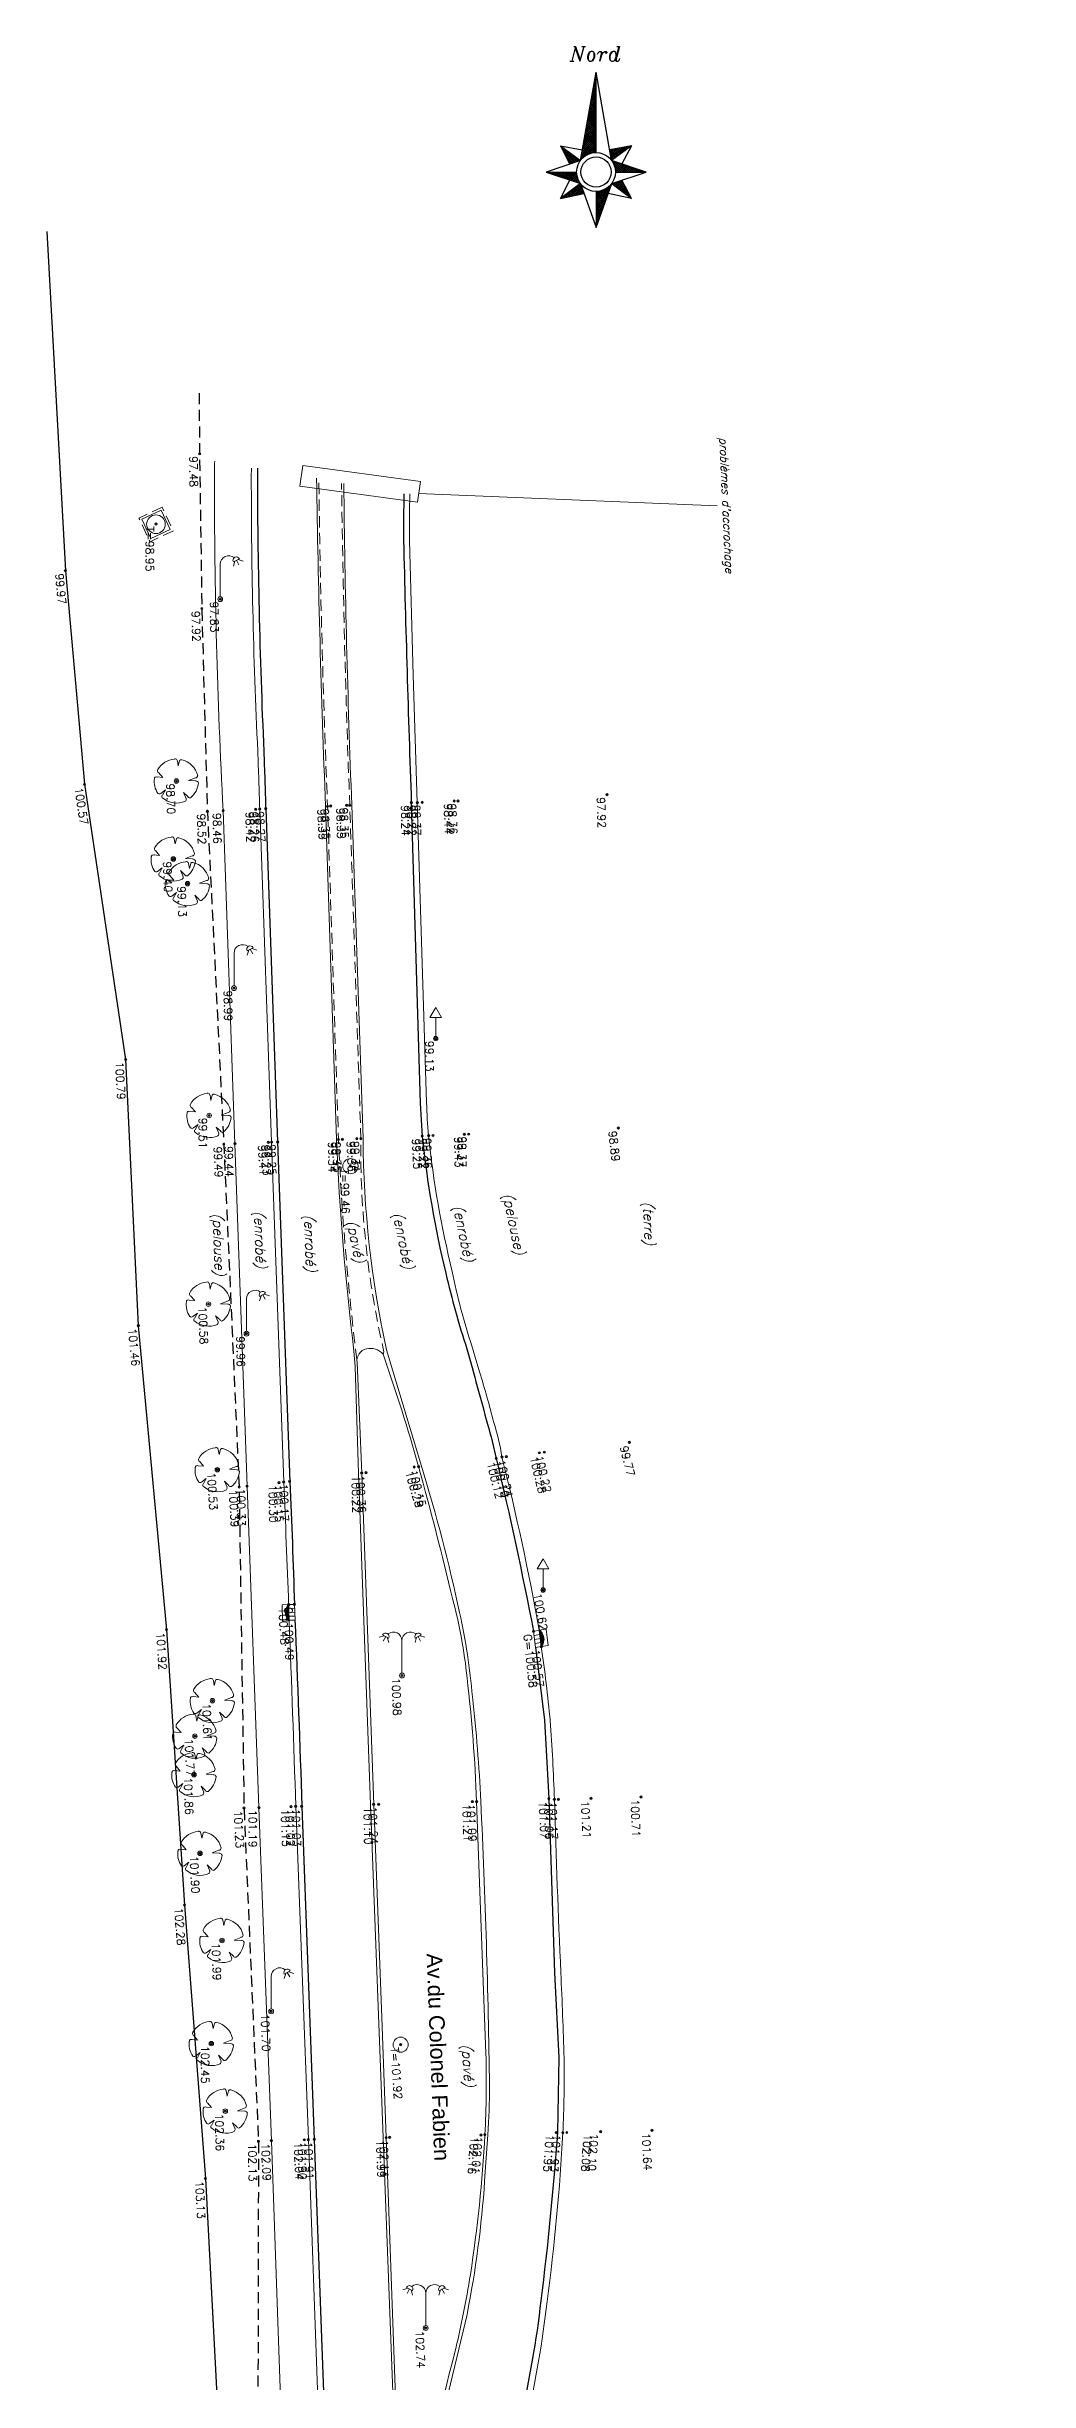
# Model space of a CAD drawing. Header units: metres. Extents: x 1657984 to 1658349, y 8187524 to 8187781.
# Drawn here: x 1657984.4 to 1658028.6, y 8187676.2 to 8187781.3 of the extents above; entities that cross this region are included whole.
import ezdxf
from ezdxf.enums import TextEntityAlignment as Align

# ---------------------------------------------------------------- set-up
doc = ezdxf.new("R2010")
doc.units = ezdxf.units.M
doc.header["$LTSCALE"] = 2
doc.header["$PDMODE"] = 32
doc.header["$PDSIZE"] = 0.1
doc.linetypes.add('CACHE', pattern=[0.375, 0.25, -0.125])
for name, color, linetype, lineweight in [('_ALTITUDE', 172, 'Continuous', 18), ('_CODE', 7, 'Continuous', 18), ('_MATRICULE', 2, 'Continuous', 18), ('_POINTS_ALTI', 172, 'Continuous', 18), ('ARBRES', 84, 'Continuous', 18), ('BATI_TXT', 7, 'Continuous', 18), ('Observations', 4, 'Continuous', 20), ('RES_ASSDIV_SYM', 7, 'Continuous', 20), ('RES_ASSEP_SYM', 7, 'Continuous', 20), ('RES_ECL_SYM', 7, 'Continuous', 20), ('SOL_NATURE', 7, 'CACHE', 18), ('SOL_NATURE_TXT', 7, 'Continuous', 18), ('VOIRIE', 7, 'Continuous', 18), ('VOIRIE_BORDURETTE', 7, 'Continuous', 18), ('VOIRIE_SIGHOR', 253, 'Continuous', 18), ('VOIRIE_SIGVER', 7, 'Continuous', 18)]:
    doc.layers.add(name, color=color, linetype=linetype, lineweight=lineweight)
for name, color, linetype in [('HABILLAGE', 7, 'Continuous'), ('TALUS_BAS', 36, 'CACHE'), ('TALUS_HAUT', 36, 'Continuous'), ('VOIRIE_CANIVEAU', 5, 'Continuous')]:
    doc.layers.add(name, color=color, linetype=linetype)
doc.styles.add('ARIAL', font='arial.ttf', dxfattribs={"height": 0.7})
doc.styles.add('ITALIC', font='ITALIC.SHX')
doc.styles.add('NatureSol', font='simplex.shx', dxfattribs={"oblique": 15.3})
doc.styles.add('ROMANS', font='romans.shx', dxfattribs={"oblique": 18})

# ---------------------------------------------------------------- blocks, each defined once
blk = doc.blocks.new('RA_TCir_v7')
at = {"color": 0, "linetype": 'ByBlock', "lineweight": -2}
blk.add_circle((0, 0), 0.5, dxfattribs=at)
blk = doc.blocks.new('RA_Tamp_v7')
at = {"color": 0, "linetype": 'ByBlock', "lineweight": -2}
blk.add_lwpolyline([(0, 0), (1, 0), (1, 1), (0, 1)], close=True, dxfattribs=at)
blk.add_circle((0.5, 0.5), 0.438, dxfattribs=at)
blk = doc.blocks.new('RA_Aval_v7')
at = {"linetype": 'ByBlock', "lineweight": -2}
blk.add_hatch(color=0, dxfattribs=at).paths.add_polyline_path([(0.62, 0.5), (0.6, 0.52), (0.53, 0.53), (0.5, 0.53), (0.47, 0.53), (0.4, 0.52), (0.37, 0.5, 0.190988), (0, 0), (1, 0, 0.190988)])
at = {"color": 0, "linetype": 'ByBlock', "lineweight": -2}
blk.add_lwpolyline([(0, 0), (0, 1), (1, 1), (1, 0), (0, 0, -0.190988), (0.37, 0.5), (0.4, 0.52), (0.47, 0.53), (0.5, 0.53), (0.53, 0.53), (0.6, 0.52), (0.62, 0.5, -0.190988), (1, 0)], format="xyb", dxfattribs=at)
blk = doc.blocks.new('RA_GCar_v7')
at = {"color": 0}
for points in [[(0, 1), (1, 1), (1, 0), (0, 0), (0, 1)], [(0.25, 1), (0.25, 0)], [(0.5, 0), (0.5, 1)], [(0.75, 1), (0.75, 0)]]:
    blk.add_lwpolyline(points, dxfattribs=at)
blk = doc.blocks.new('RC_ecl1_v7')
at = {"color": 0, "linetype": 'ByBlock', "lineweight": -2}
for points in [[(0, 0.11), (0, 1.57, -0.632858), (0.63, 1.87)], [(0.86, 1.82, 1), (0.59, 1.68), (0.86, 1.82)]]:
    blk.add_lwpolyline(points, format="xyb", dxfattribs=at)
for points in [[(0.66, 1.71), (0.59, 1.48)], [(0.73, 1.75), (0.84, 1.55)], [(0.8, 1.78), (1.03, 1.71)]]:
    blk.add_lwpolyline(points, dxfattribs=at)
blk.add_circle((0, 0), 0.109, dxfattribs=at)
blk = doc.blocks.new('PA_Feuil_v7')
at = {"color": 0, "linetype": 'ByBlock', "lineweight": -2}
for p, q in [((-0.87, 0.18), (-0.62, 0.16)), ((-0.62, 0.16), (-0.81, 0.38)), ((0.04, 0.91), (0.08, 0.68)), ((0.08, 0.68), (0.14, 0.91)), ((0.85, 0.14), (0.54, 0.02)), ((0.54, 0.02), (0.87, 0)), ((-0.71, -0.56), (-0.5, -0.4)), ((-0.5, -0.4), (-0.63, -0.64)), ((0.44, -0.79), (0.32, -0.52)), ((0.32, -0.52), (0.52, -0.71))]:
    blk.add_line(p, q, dxfattribs=at)
blk.add_circle((0, 0), 0.1, dxfattribs=at)
for centre, radius, start, end in [((-0.01, -0.01), 0.993, 172.8359, 213.7229), ((-0.91, 0.11), 0.0794, 59.3879, 188.0709), ((-0.71, 0.46), 0.139, 157.8319, 218.5059), ((0, 0.02), 0.973, 95.0169, 149.6129), ((-0.06, 0.9), 0.0993, 10.2029, 102.4949), ((0.22, 0.86), 0.0993, 79.2579, 144.4229), ((0.01, 0.01), 0.973, 13.7399, 76.3379), ((0.85, 0.24), 0.0993, 270.0389, 0.0389), ((0.88, -0.12), 0.119, 19.4119, 93.2849), ((-0.77, -0.48), 0.0993, 233.1689, 306.9089), ((-0.56, -0.7), 0.0993, 143.1689, 216.9089), ((0.01, -0.02), 0.973, 228.8229, 293.7629), ((0.34, -0.83), 0.0993, 302.3719, 20.8349), ((0.6, -0.66), 0.0993, 212.3719, 290.8349), ((0.02, 0), 0.973, 309.0279, 355.2559)]:
    blk.add_arc(centre, radius, start, end, dxfattribs=at)
blk = doc.blocks.new('PR_RouT_v7')
at = {"color": 0, "linetype": 'ByBlock', "lineweight": -2}
blk.add_lwpolyline([(-0.26, 0.95), (0, 1.4), (0.26, 0.95)], close=True, dxfattribs=at)
blk.add_lwpolyline([(0, 0.1), (0, 0.95)], dxfattribs=at)
blk.add_circle((0, 0), 0.1, dxfattribs=at)
blk = doc.blocks.new('RC_ecl2_v7')
at = {"color": 0, "linetype": 'ByBlock', "lineweight": -2}
for points in [[(-0.8, 1.79), (-1.03, 1.72)], [(-0.73, 1.76), (-0.84, 1.55)], [(-0.66, 1.72), (-0.59, 1.48)], [(0, 0.11), (0, 1.57)], [(0.66, 1.72), (0.59, 1.48)], [(0.73, 1.76), (0.84, 1.55)], [(0.8, 1.79), (1.03, 1.72)]]:
    blk.add_lwpolyline(points, dxfattribs=at)
for points in [[(-0.87, 1.83), (-0.6, 1.68, 1), (-0.87, 1.83, 1)], [(0.63, 1.87, 0.632858), (0, 1.57, 0.632858), (-0.63, 1.87, 0.632858)], [(0.87, 1.83, 1), (0.6, 1.68), (0.87, 1.83)]]:
    blk.add_lwpolyline(points, format="xyb", dxfattribs=at)
blk.add_circle((0, 0), 0.11, dxfattribs=at)
blk = doc.blocks.new('ALTMAT-Z')
at = {"color": 0}
blk.add_point((0, 0), dxfattribs=at)
at = {"layer": '_ALTITUDE', "style": 'ROMANS'}
blk.add_attdef('ALT', text='', height=0.36, dxfattribs=at).set_placement((0.1, -0.1), align=Align.TOP_LEFT)
at = {"layer": '_CODE', "style": 'ROMANS', "flags": 1}
blk.add_attdef('COD', text='', height=0.15, dxfattribs=at).set_placement((-0.1, 0), align=Align.MIDDLE_RIGHT)
at = {"layer": '_MATRICULE', "style": 'ROMANS', "flags": 1}
blk.add_attdef('MAT', (0.1, 0.1), '', height=0.05, dxfattribs=at)
blk = doc.blocks.new('fnord')
for p, q in [((-1.46, 0.98), (-0.05, 8.94)), ((-0.16, 8.34), (-0.05, 8.44)), ((-0.05, 8.35), (-0.14, 8.44)), ((-0.12, 8.55), (-0.05, 8.62)), ((-0.05, 8.53), (-0.11, 8.59)), ((-0.05, 8.71), (-0.09, 8.74)), ((-0.08, 8.77), (-0.05, 8.8)), ((-0.05, 8.88), (-0.06, 8.89)), ((-0.05, 1.69), (-0.05, 8.94)), ((1.35, 0.98), (-0.05, 8.94)), ((-0.61, 5.76), (-0.05, 6.32)), ((-0.57, 5.98), (-0.05, 6.5)), ((-0.54, 6.19), (-0.05, 6.68)), ((-0.05, 5.88), (-0.51, 6.34)), ((-0.5, 6.41), (-0.05, 6.85)), ((-0.05, 6.06), (-0.48, 6.49)), ((-0.46, 6.62), (-0.05, 7.03)), ((-0.05, 6.23), (-0.46, 6.64)), ((-0.05, 6.41), (-0.43, 6.79)), ((-0.42, 6.83), (-0.05, 7.21)), ((-0.05, 6.59), (-0.4, 6.94)), ((-0.38, 7.05), (-0.05, 7.38)), ((-0.05, 6.76), (-0.38, 7.09)), ((-0.35, 7.26), (-0.05, 7.56)), ((-0.05, 6.94), (-0.35, 7.24)), ((-0.05, 7.12), (-0.32, 7.39)), ((-0.31, 7.48), (-0.05, 7.74)), ((-0.05, 7.29), (-0.3, 7.54)), ((-0.27, 7.69), (-0.05, 7.91)), ((-0.05, 7.47), (-0.27, 7.69)), ((-0.05, 7.65), (-0.25, 7.84)), ((-0.23, 7.91), (-0.05, 8.09)), ((-0.05, 7.82), (-0.22, 7.99)), ((-0.2, 8.12), (-0.05, 8.27)), ((-0.05, 8), (-0.19, 8.14)), ((-0.05, 8.18), (-0.17, 8.29)), ((-1.03, 3.4), (-0.05, 4.38)), ((-0.99, 3.61), (-0.05, 4.55)), ((-0.95, 3.83), (-0.05, 4.73)), ((-0.92, 4.04), (-0.05, 4.91)), ((-0.88, 4.26), (-0.05, 5.09)), ((-0.05, 3.4), (-0.88, 4.24)), ((-0.05, 3.58), (-0.86, 4.39)), ((-0.84, 4.47), (-0.05, 5.26)), ((-0.05, 3.76), (-0.83, 4.54)), ((-0.8, 4.69), (-0.05, 5.44)), ((-0.05, 3.93), (-0.8, 4.69)), ((-0.05, 4.11), (-0.78, 4.84)), ((-0.76, 4.9), (-0.05, 5.62)), ((-0.05, 4.29), (-0.75, 4.99)), ((-0.73, 5.12), (-0.05, 5.79)), ((-0.05, 4.47), (-0.72, 5.14)), ((-0.05, 4.64), (-0.7, 5.29)), ((-0.69, 5.33), (-0.05, 5.97)), ((-0.05, 4.82), (-0.67, 5.44)), ((-0.65, 5.55), (-0.05, 6.15)), ((-0.05, 5), (-0.64, 5.59)), ((-0.05, 5.17), (-0.62, 5.74)), ((-0.05, 5.35), (-0.59, 5.89)), ((-0.05, 5.53), (-0.56, 6.04)), ((-0.05, 5.7), (-0.54, 6.19)), ((-3.26, 2.31), (-1.46, 0.98)), ((-3.26, 2.31), (-2.4, 0.66)), ((-3.26, 2.31), (-1.29, 1.95)), ((-3.23, 2.26), (-3.21, 2.28)), ((-3.17, 2.14), (-3.11, 2.2)), ((-3.11, 2.03), (-3.01, 2.13)), ((-1.77, 0.88), (-3.04, 2.15)), ((-1.45, 1.04), (-0.05, 2.43)), ((-1.41, 1.25), (-0.05, 2.61)), ((-1.37, 1.47), (-0.05, 2.79)), ((-1.33, 1.68), (-0.05, 2.96)), ((-1.3, 1.9), (-0.05, 3.14)), ((-1.26, 2.11), (-0.05, 3.32)), ((-0.69, 1.57), (-1.25, 2.13)), ((-0.56, 1.61), (-1.23, 2.28)), ((-1.22, 2.33), (-0.05, 3.49)), ((-0.42, 1.65), (-1.2, 2.43)), ((-1.18, 2.54), (-0.05, 3.67)), ((-0.27, 1.68), (-1.17, 2.58)), ((-0.1, 1.69), (-1.15, 2.73)), ((-1.14, 2.76), (-0.05, 3.85)), ((-0.05, 1.81), (-1.12, 2.88)), ((-1.11, 2.97), (-0.05, 4.02)), ((-0.05, 1.99), (-1.09, 3.03)), ((-1.07, 3.18), (-0.05, 4.2)), ((-0.05, 2.17), (-1.07, 3.18)), ((-0.05, 2.34), (-1.04, 3.33)), ((-0.05, 2.52), (-1.01, 3.48)), ((-0.05, 2.7), (-0.99, 3.63)), ((-0.05, 2.87), (-0.96, 3.78)), ((-0.05, 3.05), (-0.94, 3.93)), ((-0.05, 3.23), (-0.91, 4.09)), ((-0.78, 1.53), (-0.05, 2.26)), ((3.15, 2.31), (1.18, 1.94)), ((1.3, 1.31), (2.11, 2.12)), ((1.32, 1.16), (2.33, 2.16)), ((3.15, 2.31), (1.35, 0.98)), ((1.35, 1.01), (2.54, 2.2)), ((1.92, 1.4), (2.76, 2.24)), ((2.45, 1.79), (2.12, 2.12)), ((2.55, 1.87), (2.27, 2.15)), ((3.15, 2.31), (2.28, 0.67)), ((2.65, 1.94), (2.42, 2.18)), ((2.75, 2.02), (2.56, 2.2)), ((2.61, 1.91), (2.98, 2.28)), ((2.85, 2.09), (2.71, 2.23)), ((2.95, 2.17), (2.86, 2.26)), ((3.06, 2.24), (3.01, 2.29)), ((-1.46, 0.98), (-4.55, -0.06)), ((-1.9, 0.83), (-3.12, 2.06)), ((-3.05, 1.91), (-2.91, 2.05)), ((-2.99, 1.8), (-2.81, 1.98)), ((-2.93, 1.68), (-2.7, 1.9)), ((-2.03, 0.79), (-2.93, 1.69)), ((-2.87, 1.56), (-2.6, 1.83)), ((-2.81, 1.45), (-2.5, 1.75)), ((-2.74, 1.33), (-2.4, 1.68)), ((-2.16, 0.74), (-2.74, 1.32)), ((-2.68, 1.22), (-2.3, 1.6)), ((-2.62, 1.1), (-2.2, 1.53)), ((-2.56, 0.98), (-2.09, 1.45)), ((-2.29, 0.7), (-2.54, 0.95)), ((-2.5, 0.87), (-1.99, 1.38)), ((-2.44, 0.75), (-1.89, 1.3)), ((-1.63, 0.92), (-2.36, 1.65)), ((-2.33, 0.69), (-1.79, 1.23)), ((-2.06, 0.78), (-1.69, 1.15)), ((-1.79, 0.87), (-1.59, 1.08)), ((-1.5, 0.97), (-1.69, 1.15)), ((-1.53, 0.96), (-1.48, 1)), ((-1.41, 1.05), (-1.44, 1.08)), ((-1.32, 1.14), (-1.41, 1.23)), ((-1.23, 1.23), (-1.39, 1.38)), ((-1.14, 1.31), (-1.36, 1.53)), ((-1.04, 1.38), (-1.33, 1.68)), ((-0.93, 1.45), (-1.31, 1.83)), ((-0.81, 1.51), (-1.28, 1.98)), ((-0.5, 1.63), (-0.05, 2.08)), ((-0.28, 1.67), (-0.05, 1.9)), ((-0.09, 1.69), (-0.05, 1.73)), ((1.19, 1.91), (1.24, 1.95)), ((1.74, 1.26), (1.21, 1.79)), ((1.22, 1.76), (1.45, 1.99)), ((1.84, 1.34), (1.23, 1.95)), ((1.24, 1.61), (1.67, 2.04)), ((1.63, 1.19), (1.25, 1.57)), ((1.27, 1.46), (1.89, 2.08)), ((1.53, 1.11), (1.29, 1.36)), ((1.43, 1.04), (1.33, 1.14)), ((4.45, -0.06), (1.35, 0.98)), ((1.94, 1.41), (1.37, 1.98)), ((1.41, 0.89), (1.46, 0.94)), ((2.35, -0.06), (1.44, 0.85)), ((1.48, 0.78), (1.6, 0.9)), ((2.04, 1.49), (1.52, 2.01)), ((1.54, 0.67), (1.73, 0.85)), ((2.53, -0.06), (1.56, 0.91)), ((1.59, 0.54), (1.86, 0.81)), ((2.18, -0.06), (1.6, 0.51)), ((1.63, 0.41), (1.99, 0.77)), ((2.14, 1.57), (1.67, 2.04)), ((1.67, 0.26), (2.13, 0.72)), ((2, -0.06), (1.67, 0.27)), ((1.69, 0.11), (2.26, 0.68)), ((1.82, -0.06), (1.69, 0.07)), ((1.7, -0.06), (2.39, 0.63)), ((2.24, 1.64), (1.82, 2.06)), ((2.71, -0.06), (1.82, 0.82)), ((1.87, -0.06), (2.52, 0.59)), ((2.34, 1.72), (1.97, 2.09)), ((2.05, -0.06), (2.65, 0.54)), ((2.88, -0.06), (2.09, 0.73)), ((2.23, -0.06), (2.79, 0.5)), ((3.06, -0.06), (2.36, 0.64)), ((2.4, -0.06), (2.92, 0.45)), ((2.58, -0.06), (3.05, 0.41)), ((3.24, -0.06), (2.62, 0.55)), ((2.76, -0.06), (3.18, 0.36)), ((3.41, -0.06), (2.89, 0.46)), ((2.93, -0.06), (3.32, 0.32)), ((3.11, -0.06), (3.45, 0.28)), ((3.59, -0.06), (3.16, 0.37)), ((3.29, -0.06), (3.58, 0.23)), ((3.77, -0.06), (3.42, 0.28)), ((3.46, -0.06), (3.71, 0.19)), ((3.64, -0.06), (3.84, 0.14)), ((3.95, -0.06), (3.69, 0.19)), ((3.82, -0.06), (3.98, 0.1)), ((4.12, -0.06), (3.96, 0.1)), ((3.99, -0.06), (4.11, 0.05)), ((4.17, -0.06), (4.24, 0.01)), ((4.3, -0.06), (4.22, 0.01)), ((-4.55, -0.06), (-1.8, -0.06)), ((-4.55, -0.06), (-1.46, -1.1)), ((-4.55, -0.06), (-1.8, -0.06)), ((-4.53, -0.07), (-4.54, -0.06)), ((-4.51, -0.08), (-4.49, -0.06)), ((-4.37, -0.12), (-4.31, -0.06)), ((-4.27, -0.16), (-4.36, -0.06)), ((-4.24, -0.17), (-4.14, -0.06)), ((-4, -0.25), (-4.19, -0.06)), ((-4.11, -0.21), (-3.96, -0.06)), ((-3.73, -0.34), (-4.01, -0.06)), ((-3.98, -0.26), (-3.78, -0.06)), ((-3.85, -0.3), (-3.61, -0.06)), ((-3.47, -0.43), (-3.83, -0.06)), ((-3.71, -0.34), (-3.43, -0.06)), ((-3.2, -0.52), (-3.66, -0.06)), ((-3.58, -0.39), (-3.25, -0.06)), ((-2.93, -0.61), (-3.48, -0.06)), ((-3.45, -0.43), (-3.08, -0.06)), ((-3.32, -0.48), (-2.9, -0.06)), ((-2.67, -0.7), (-3.3, -0.06)), ((-3.25, -2.44), (-2.4, -0.79)), ((-1.46, -1.1), (-3.25, -2.44)), ((-3.25, -2.44), (-1.15, -1.98)), ((-3.18, -0.52), (-2.72, -0.06)), ((-2.4, -0.79), (-3.13, -0.06)), ((-3.05, -0.57), (-2.55, -0.06)), ((-2.13, -0.88), (-2.95, -0.06)), ((-2.92, -0.61), (-2.37, -0.06)), ((-2.9, -2.36), (-2.19, -1.65)), ((-2.79, -0.66), (-2.19, -0.06)), ((-1.87, -0.97), (-2.77, -0.06)), ((-2.5, -2.27), (-2.73, -2.05)), ((-2.68, -2.31), (-1.5, -1.14)), ((-2.66, -0.7), (-2.02, -0.06)), ((-2.36, -2.24), (-2.63, -1.97)), ((-1.6, -1.06), (-2.6, -0.06)), ((-2.21, -2.21), (-2.53, -1.9)), ((-2.52, -0.75), (-1.84, -0.06)), ((-2.45, -2.26), (-1.41, -1.23)), ((-1.6, -0.88), (-2.42, -0.06)), ((-2.07, -2.18), (-2.42, -1.82)), ((-2.39, -0.79), (-1.8, -0.2)), ((-1.92, -2.15), (-2.32, -1.75)), ((-2.26, -0.83), (-1.78, -0.35)), ((-1.72, -0.58), (-2.24, -0.06)), ((-2.22, -2.21), (-1.37, -1.36)), ((-1.78, -2.12), (-2.22, -1.67)), ((-2.13, -0.88), (-1.75, -0.5)), ((-1.63, -2.09), (-2.12, -1.6)), ((-1.78, -0.35), (-2.07, -0.06)), ((-1.49, -2.06), (-2.02, -1.52)), ((-2, -2.17), (-1.32, -1.49)), ((-1.99, -0.92), (-1.7, -0.63)), ((-1.34, -2.02), (-1.92, -1.45)), ((-1.8, -0.15), (-1.89, -0.06)), ((-1.86, -0.97), (-1.66, -0.76)), ((-1.2, -1.99), (-1.82, -1.37)), ((-1.77, -2.12), (-1.27, -1.62)), ((-1.73, -1.01), (-1.6, -0.88)), ((-1.21, -1.8), (-1.71, -1.3)), ((-1.31, -1.53), (-1.61, -1.22)), ((-1.6, -1.06), (-1.53, -0.99)), ((-1.55, -2.07), (-1.23, -1.75)), ((-1.4, -1.25), (-1.51, -1.15)), ((-1.47, -1.1), (-1.46, -1.1)), ((-1.46, -1.1), (-0.05, -5.06)), ((-1.32, -2.02), (-1.18, -1.88)), ((-0.05, -5.06), (1.36, -1.1)), ((-0.05, -2.69), (1.26, -1.39)), ((-0.05, -2.52), (1.02, -1.45)), ((-0.05, -2.87), (1.16, -1.66)), ((-0.05, -2.34), (0.6, -1.68)), ((-0.05, -2.16), (0.35, -1.77)), ((-0.05, -1.99), (0.13, -1.8)), ((-0.05, -1.81), (-0.05, -5.06)), ((0.78, -2.73), (-0.05, -1.9)), ((-0.05, -3.05), (1.06, -1.93)), ((0.73, -2.86), (-0.05, -2.08)), ((0.82, -2.6), (0.04, -1.81)), ((0.87, -2.47), (0.2, -1.79)), ((0.92, -2.34), (0.35, -1.77)), ((0.96, -2.21), (0.48, -1.73)), ((1.01, -2.08), (0.61, -1.68)), ((1.06, -1.95), (0.74, -1.62)), ((1.1, -1.82), (0.85, -1.56)), ((1.15, -1.69), (0.96, -1.49)), ((3.15, -2.43), (1.04, -1.98)), ((1.2, -1.55), (1.06, -1.42)), ((1.24, -1.42), (1.15, -1.33)), ((1.29, -1.29), (1.24, -1.24)), ((1.33, -1.16), (1.32, -1.15)), ((1.33, -1.13), (1.35, -1.11)), ((1.36, -1.1), (4.45, -0.06)), ((1.36, -1.1), (3.15, -2.43)), ((1.36, -1.1), (1.37, -1.1)), ((1.7, -1.36), (1.43, -1.08)), ((1.46, -1.18), (1.64, -1.01)), ((2.38, -1.86), (1.56, -1.03)), ((1.57, -1.25), (1.9, -0.92)), ((1.67, -1.33), (2.17, -0.83)), ((3.06, -2.36), (1.69, -0.99)), ((1.7, -0.06), (4.45, -0.06)), ((1.7, -0.06), (4.45, -0.06)), ((1.77, -1.4), (2.31, -0.86)), ((2.98, -2.1), (1.82, -0.94)), ((1.87, -1.48), (2.38, -0.97)), ((2.77, -1.72), (1.95, -0.9)), ((1.97, -1.55), (2.44, -1.09)), ((2.07, -1.63), (2.5, -1.2)), ((2.57, -1.34), (2.09, -0.85)), ((2.17, -1.7), (2.56, -1.32)), ((2.37, -0.96), (2.22, -0.81)), ((3.15, -2.43), (2.28, -0.79)), ((2.28, -1.78), (2.62, -1.43)), ((2.38, -1.85), (2.68, -1.55)), ((2.48, -1.93), (2.75, -1.66)), ((2.58, -2), (2.81, -1.78)), ((2.68, -2.08), (2.87, -1.89)), ((2.78, -2.16), (2.93, -2.01)), ((4.35, -0.06), (4.37, -0.04)), ((-3.23, -2.43), (-3.24, -2.43)), ((-3.09, -2.4), (-3.14, -2.35)), ((-3.13, -2.41), (-2.87, -2.16)), ((-2.94, -2.37), (-3.03, -2.27)), ((-2.79, -2.34), (-2.93, -2.2)), ((-2.65, -2.31), (-2.83, -2.12)), ((-0.05, -3.22), (0.96, -2.21)), ((0.69, -2.99), (-0.05, -2.25)), ((0.64, -3.12), (-0.05, -2.43)), ((-0.05, -3.4), (0.87, -2.48)), ((0.59, -3.25), (-0.05, -2.61)), ((-0.05, -3.58), (0.77, -2.76)), ((0.55, -3.38), (-0.05, -2.78)), ((0.5, -3.51), (-0.05, -2.96)), ((-0.05, -3.75), (0.67, -3.03)), ((0.45, -3.64), (-0.05, -3.14)), ((-0.05, -3.93), (0.57, -3.31)), ((0.41, -3.77), (-0.05, -3.31)), ((0.36, -3.9), (-0.05, -3.49)), ((-0.05, -4.11), (0.48, -3.58)), ((0.31, -4.03), (-0.05, -3.67)), ((0.27, -4.16), (-0.05, -3.84)), ((-0.05, -4.28), (0.38, -3.85)), ((0.22, -4.29), (-0.05, -4.02)), ((-0.05, -4.46), (0.28, -4.13)), ((0.18, -4.42), (-0.05, -4.2)), ((2.89, -2.23), (2.99, -2.12)), ((2.99, -2.31), (3.05, -2.24)), ((3.09, -2.38), (3.11, -2.36)), ((0.13, -4.55), (-0.05, -4.37)), ((-0.05, -4.64), (0.18, -4.4)), ((0.08, -4.68), (-0.05, -4.55)), ((-0.05, -4.81), (0.09, -4.68)), ((0.04, -4.81), (-0.05, -4.73)), ((-0.01, -4.95), (-0.05, -4.9)), ((-0.05, -4.99), (-0.01, -4.95))]:
    blk.add_line(p, q)
for radius in [1.75, 1.36]:
    blk.add_circle((-0.05, -0.06), radius)
at = {"style": 'ITALIC'}
blk.add_text('Nord', height=1.315, dxfattribs=at).set_placement((-0.12, 10.57), align=Align.MIDDLE)

msp = doc.modelspace()

# ---------------------------------------------------------------- linework, layer by layer
at = {"layer": 'Observations'}
msp.add_lwpolyline([(1657995.9, 8187762.43), (1658001.19, 8187761.71), (1658001.06, 8187760.77), (1657995.77, 8187761.49)], close=True, dxfattribs=at)
msp.add_lwpolyline([(1658001.11, 8187761.16), (1658014.55, 8187760.61)], dxfattribs=at)
at = {"layer": 'SOL_NATURE', "flags": 128}
for points in [[(1657998.33, 8187722.19, -0.019988), (1657997.5, 8187732.1), (1657997.01, 8187747.09, -0.007367), (1657996.62, 8187761.86, -0.008645)], [(1657999.51, 8187722.44), (1657999.55, 8187722.55, -0.06), (1657998.51, 8187732.14), (1657998.01, 8187747.14, -0.00635), (1657997.64, 8187761.62)]]:
    msp.add_lwpolyline(points, format="xyb", dxfattribs=at)
msp.add_lwpolyline([(1657989.57, 8187760.55), (1657988.52, 8187760.06), (1657989.02, 8187758.99), (1657990.07, 8187759.48)], close=True, dxfattribs=at)
at = {"layer": 'TALUS_BAS', "flags": 128}
msp.add_lwpolyline([(1657991.23, 8187765.68), (1657991.25, 8187762.95), (1657991.35, 8187755.99), (1657991.6, 8187746.87), (1657992.34, 8187731.89), (1657993.03, 8187716.46), (1657993.25, 8187702.02), (1657993.9, 8187687.02), (1657993.87, 8187672.02), (1657995.35, 8187641.65), (1657996.1, 8187626.98), (1657997.09, 8187611.33), (1658000.68, 8187596.38), (1658004, 8187581.75), (1658006.45, 8187570.54), (1658008.74, 8187559.06), (1658012.24, 8187551.47), (1658014.06, 8187545.2), (1658019.71, 8187537.56), (1658027.91, 8187526.17)], dxfattribs=at)
at = {"layer": 'TALUS_HAUT', "flags": 128}
msp.add_lwpolyline([(1657984.37, 8187772.96), (1657985.21, 8187757.69), (1657986.07, 8187748.08), (1657987.92, 8187735.7), (1657988.49, 8187723.72), (1657989.76, 8187710.04), (1657990.57, 8187697.65), (1657991.51, 8187685.35), (1657992.17, 8187672.74), (1657992, 8187659.03), (1657992.09, 8187647.18), (1657993.21, 8187635.96), (1657993.89, 8187622.71), (1657995.34, 8187609.47), (1657997.92, 8187599.26), (1658000.26, 8187584.98), (1658002.81, 8187573.48), (1658006.68, 8187558.85), (1658011.07, 8187546.65), (1658019.99, 8187533.75), (1658026.59, 8187523.94)], dxfattribs=at)
at = {"layer": 'VOIRIE', "flags": 128}
for points in [[(1657993.58, 8187762.31, 0.012332), (1657993.87, 8187749.56, -0.000665), (1657993.96, 8187746.97), (1657994.49, 8187731.98), (1657995.04, 8187716.69, -0.000998), (1657995.26, 8187711.17, -0.002288), (1657995.28, 8187710.44, -0.001842), (1657995.58, 8187702.1), (1657996.15, 8187687.11), (1657996.69, 8187672.1)], [(1658000.72, 8187761.15, 0.011327), (1658000.7, 8187759.05), (1658000.87, 8187752.99), (1658001.05, 8187747.26), (1658001.47, 8187733.76, 0.019172), (1658001.56, 8187732.27, 0.034595), (1658002.62, 8187726.16, 0.03011), (1658003.51, 8187722.81), (1658003.85, 8187721.65, -0.012099), (1658004.49, 8187719.37, -0.033516), (1658004.86, 8187717.81, -0.016693), (1658006.54, 8187710.02), (1658006.63, 8187709.29, -0.011688), (1658007.03, 8187705.95, -0.010855), (1658007.22, 8187702.41, 0.003889), (1658007.51, 8187694.61, -0.00393), (1658007.66, 8187690.77, -0.015167), (1658007.6, 8187687.41, -0.019907), (1658006.89, 8187679.82, -0.030178), (1658005.97, 8187674.47)], [(1658000.22, 8187671.64), (1658000.19, 8187672.2), (1657999.65, 8187687.19), (1657999.47, 8187692.18), (1657999.09, 8187702.18), (1657998.55, 8187717.09), (1657998.34, 8187722.07, -0.390436), (1657998.76, 8187722.68, -0.281864), (1657999.51, 8187722.44, -0.014726), (1658001.11, 8187717.38, -0.007875), (1658002.64, 8187711.44, -0.04006), (1658003.29, 8187707.87, -0.019854), (1658003.72, 8187702.31), (1658004.14, 8187690.98, -0.020035), (1658004.09, 8187687.32, -0.0249), (1658003.44, 8187681.03, -0.018691), (1658002.73, 8187677.48, 0.014593), (1658001.5, 8187672.24, -0.037906), (1658001.33, 8187671.43, -0.238562), (1658000.78, 8187671.13, -0.383323), (1658000.22, 8187671.64)]]:
    msp.add_lwpolyline(points, format="xyb", dxfattribs=at)
at = {"layer": 'VOIRIE_BORDURETTE', "flags": 128}
msp.add_lwpolyline([(1658028.6, 8187526.75), (1658020.36, 8187538.15, -0.048718), (1658012.65, 8187551.69, -0.020235), (1658011, 8187556.25, -0.026578), (1658009.46, 8187561.57), (1658008.11, 8187567.25), (1658004.68, 8187581.85), (1658001.19, 8187596.49, -0.012556), (1657999.42, 8187603.93, -0.016653), (1657997.84, 8187611.41, -0.035748), (1657996.67, 8187627.02), (1657996.14, 8187642.12), (1657996.13, 8187642.44), (1657995.56, 8187657.11), (1657995.01, 8187672.06), (1657994.48, 8187687.05), (1657993.92, 8187702.04), (1657993.39, 8187716.5), (1657992.84, 8187731.91), (1657992.31, 8187746.9, -0.013651), (1657991.92, 8187761.9, -0.017183), (1657991.93, 8187762.62)], format="xyb", dxfattribs=at)
at = {"layer": 'VOIRIE_CANIVEAU', "flags": 128}
for points in [[(1657993.85, 8187762.31, 0.010464), (1657994.14, 8187749.57, -0.000665), (1657994.23, 8187746.98), (1657994.76, 8187731.99), (1657995.31, 8187716.7, -0.003842), (1657995.52, 8187711.18)], [(1658000.45, 8187761.15, 0.009415), (1658000.43, 8187759.05, 0.002801), (1658000.78, 8187747.25), (1658001.18, 8187733.74), (1658001.27, 8187732.24, 0.032963), (1658002.33, 8187726.08, 0.020591), (1658003.28, 8187722.68, -0.002638), (1658004.21, 8187719.29, -0.017128), (1658004.6, 8187717.75, -0.011138), (1658006.28, 8187709.97), (1658006.28, 8187709.97), (1658006.28, 8187709.97)], [(1657995.54, 8187710.48, -0.003474), (1657995.85, 8187702.09), (1657996.41, 8187687.11), (1657996.96, 8187672.11), (1657997.29, 8187663.02)], [(1658006.37, 8187709.25), (1658006.77, 8187705.97), (1658006.97, 8187702.44), (1658007.22, 8187694.6), (1658007.42, 8187690.79), (1658007.36, 8187687.44, -0.013257), (1658006.61, 8187679.85, -0.030202), (1658005.68, 8187674.54), (1658005.2, 8187672.41, 0.026066), (1658004.51, 8187668.35, 0.020057), (1658003.99, 8187662.81)]]:
    msp.add_lwpolyline(points, format="xyb", dxfattribs=at)
at = {"layer": 'VOIRIE_SIGHOR', "flags": 128}
for points in [[(1658000.08, 8187672.2), (1657999.51, 8187687.19), (1657998.94, 8187702.18), (1657998.41, 8187717.07), (1657998.25, 8187721.88), (1657998.2, 8187722.57, -0.019194), (1657997.41, 8187732.1), (1657996.92, 8187747.09, -0.006655), (1657996.52, 8187761.86)], [(1658001.61, 8187672.24), (1658003.29, 8187679.23, 0.031696), (1658004.08, 8187685.24), (1658004.22, 8187687.32, 0.017357), (1658004.3, 8187689.49, 0.008252), (1658003.91, 8187702.32, 0.0161), (1658003.53, 8187707.02, 0.034899), (1658002.95, 8187710.81, 0.021964), (1658001.24, 8187717.4), (1657999.67, 8187722.63, -0.052796), (1657998.61, 8187732.15), (1657998.1, 8187747.14, -0.006863), (1657997.74, 8187761.62)]]:
    msp.add_lwpolyline(points, format="xyb", dxfattribs=at)

# ---------------------------------------------------------------- block references
at = {"layer": '_POINTS_ALTI'}
for p, rotation, values in [((1657991.25, 8187762.95, 97.48), 270.8155653261175, {'ALT': '97.48'}), ((1657989.29, 8187759.79, 98.95), 270, {'ALT': 'T=98.95'}), ((1657985.21, 8187757.69, 99.97), 275.0811034950218, {'ALT': '99.97'}), ((1657992.18, 8187756.41, 97.83), 270.8155653261175, {'ALT': '97.83'}), ((1657991.35, 8187755.99, 97.92), 271.591987722412, {'ALT': '97.92'}), ((1657986.07, 8187748.08, 100.57), 278.4996690242433, {'ALT': '100.57'}), ((1657990.21, 8187748.23, 98.7), 271.5919877224119, {'ALT': '98.70'}), ((1657991.6, 8187746.87, 98.52), 271.6742452317367, {'ALT': '98.52'}), ((1657992.31, 8187746.9, 98.46), 270.90495, {'ALT': '98.46'}), ((1657993.78, 8187746.96, 98.42), 271.86876, {'ALT': '98.42'}), ((1657993.96, 8187746.97, 98.26), 272.56842, {'ALT': '98.26'}), ((1657994.23, 8187746.98, 98.27), 272.85354, {'ALT': '98.27'}), ((1657997.01, 8187747.09, 98.35), 273.08646, {'ALT': '98.35'}), ((1657997.15, 8187747.1, 98.35), 272.71107, {'ALT': '98.35'}), ((1657997.87, 8187747.13, 98.35), 271.56888, {'ALT': '98.35'}), ((1657998.01, 8187747.14, 98.35), 271.65294, {'ALT': '98.35'}), ((1658000.78, 8187747.25, 98.24), 271.18872, {'ALT': '98.24'}), ((1658001.05, 8187747.26, 98.22), 271.87479, {'ALT': '98.22'}), ((1658001.27, 8187747.27, 98.37), 271.7208, {'ALT': '98.37'}), ((1658002.71, 8187747.33, 98.44), 271.37736, {'ALT': '98.44'}), ((1658002.88, 8187747.33, 98.36), 272.70999, {'ALT': '98.36'}), ((1658009.59, 8187747.61, 97.92), 271.8717981932506, {'ALT': '97.92'}), ((1657990.07, 8187744.72, 99.4), 271.93644, {'ALT': '99.40'}), ((1657990.71, 8187743.61, 99.13), 272.057023695939, {'ALT': '99.13'}), ((1657992.8, 8187738.91, 98.99), 270.99, {'ALT': '98.99'}), ((1658001.88, 8187736.64, 99.13), 270.03672, {'ALT': '99.13'}), ((1657987.92, 8187735.7, 100.79), 272.7556416615447, {'ALT': '100.79'}), ((1657991.68, 8187733.18, 99.51), 270.02421, {'ALT': '99.51'}), ((1657992.34, 8187731.89, 99.49), 272.4816738497163, {'ALT': '99.49'}), ((1657992.84, 8187731.91, 99.44), 271.25073, {'ALT': '99.44'}), ((1657994.34, 8187731.97, 99.41), 273.08394, {'ALT': '99.41'}), ((1657994.49, 8187731.98, 99.23), 272.71656, {'ALT': '99.23'}), ((1657994.76, 8187731.99, 99.25), 271.31805, {'ALT': '99.25'}), ((1657997.5, 8187732.1, 99.34), 270.70515, {'ALT': '99.34'}), ((1657997.68, 8187732.11, 99.35), 272.03184, {'ALT': '99.35'}), ((1657998.33, 8187732.14, 99.36), 272.51613, {'ALT': '99.36'}), ((1657998.51, 8187732.14, 99.34), 272.3201999999999, {'ALT': '99.34'}), ((1658001.27, 8187732.26, 99.25), 272.85705, {'ALT': '99.25'}), ((1658001.56, 8187732.27, 99.22), 272.53458, {'ALT': '99.22'}), ((1658001.76, 8187732.28, 99.36), 271.70568, {'ALT': '99.36'}), ((1658003.17, 8187732.33, 99.43), 271.4733, {'ALT': '99.43'}), ((1658003.36, 8187732.34, 99.37), 269.52651, {'ALT': '99.37'}), ((1658010.1, 8187732.62, 98.89), 276.6623949212989, {'ALT': '98.89'}), ((1657998.04, 8187730.9, 99.46), 271.71801, {'ALT': 'T=99.46'}), ((1657991.65, 8187724.69, 100.58), 272.4816738497163, {'ALT': '100.58'}), ((1657988.49, 8187723.72, 101.46), 275.2834654802181, {'ALT': '101.46'}), ((1657993.36, 8187723.36, 99.96), 271.36413, {'ALT': '99.96'}), ((1658010.59, 8187718.47, 99.77), 283.7247201272773, {'ALT': '99.77'}), ((1657992.05, 8187717.24, 100.53), 273.4678242147889, {'ALT': '100.53'}), ((1658004.6, 8187717.75, 100.12), 284.0307429757932, {'ALT': '100.12'}), ((1658004.86, 8187717.81, 100.1), 283.9908440920454, {'ALT': '100.10'}), ((1658005.06, 8187717.83, 100.24), 282.8141043820006, {'ALT': '100.24'}), ((1658006.54, 8187718, 100.28), 283.5456168747502, {'ALT': '100.28'}), ((1658006.77, 8187718.03, 100.22), 283.5338642205047, {'ALT': '100.22'}), ((1657993.03, 8187716.46, 100.39), 273.1808773546165, {'ALT': '100.39'}), ((1657993.39, 8187716.5, 100.33), 270.7993578749185, {'ALT': '100.33'}), ((1657994.82, 8187716.66, 100.3), 271.2395337085788, {'ALT': '100.30'}), ((1657995.04, 8187716.69, 100.15), 272.4986027881219, {'ALT': '100.15'}), ((1657995.3, 8187716.72, 100.17), 272.1691784266878, {'ALT': '100.17'}), ((1657998.55, 8187717.09, 100.22), 271.4686309690431, {'ALT': '100.22'}), ((1657998.74, 8187717.11, 100.36), 273.1116400241006, {'ALT': '100.36'}), ((1658000.91, 8187717.36, 100.28), 286.8228509913528, {'ALT': '100.28'}), ((1658001.11, 8187717.38, 100.15), 284.2072700561721, {'ALT': '100.15'}), ((1658006.71, 8187711.83, 100.62), 279.7703324207257, {'ALT': '100.62'}), ((1657995.26, 8187711.17, 100.48), 273.4960892111299, {'ALT': '100.48'}), ((1657995.52, 8187711.18, 100.49), 271.3875948434838, {'ALT': 'G=100.49'}), ((1657989.76, 8187710.04, 101.92), 273.7315912152504, {'ALT': '101.92'}), ((1658006.28, 8187709.97, 100.58), 275.9841561800714, {'ALT': 'G=100.58'}), ((1658006.63, 8187709.28, 100.57), 277.053201904944, {'ALT': '100.57'}), ((1658000.36, 8187707.98, 100.98), 272.2847477444075, {'ALT': '100.98'}), ((1657991.83, 8187706.85, 101.61), 272.0940677693108, {'ALT': '101.61'}), ((1657991.04, 8187705.25, 101.77), 272.6409849463178, {'ALT': '101.77'}), ((1657991, 8187703.52, 101.86), 272.0940677693108, {'ALT': '101.86'}), ((1657993.25, 8187702.02, 101.23), 273.1446651729743, {'ALT': '101.23'}), ((1657993.92, 8187702.04, 101.19), 270.1041374487438, {'ALT': '101.19'}), ((1657995.37, 8187702.08, 101.13), 271.8825325622109, {'ALT': '101.13'}), ((1657995.58, 8187702.09, 101.02), 271.5329982518236, {'ALT': '101.02'}), ((1657995.85, 8187702.09, 101.03), 271.9427291440776, {'ALT': '101.03'}), ((1657999.09, 8187702.18, 101.1), 271.230278742766, {'ALT': '101.10'}), ((1657999.31, 8187702.19, 101.24), 271.9470108416552, {'ALT': '101.24'}), ((1658003.53, 8187702.31, 101.21), 272.4933482097135, {'ALT': '101.21'}), ((1658003.72, 8187702.31, 101.09), 273.15075239865, {'ALT': '101.09'}), ((1658006.97, 8187702.44, 101.07), 273.2230193171297, {'ALT': '101.07'}), ((1658007.22, 8187702.41, 101.06), 271.6998178514135, {'ALT': '101.06'}), ((1658007.4, 8187702.41, 101.17), 272.2792124982412, {'ALT': '101.17'}), ((1658008.87, 8187702.46, 101.21), 273.2387607368573, {'ALT': '101.21'}), ((1658011.12, 8187702.52, 100.71), 271.9980557939151, {'ALT': '100.71'}), ((1657991.27, 8187699.98, 101.9), 272.4726933731098, {'ALT': '101.90'}), ((1657990.57, 8187697.65, 102.28), 274.378818678248, {'ALT': '102.28'}), ((1657992.26, 8187696.06, 101.99), 271.8730146082945, {'ALT': '101.99'}), ((1657994.47, 8187692.87, 101.7), 271.9368031285376, {'ALT': '101.70'}), ((1658000.3, 8187691.37, 101.92), 274.0234958693089, {'ALT': 'T=101.92'}), ((1657991.78, 8187691.42, 102.45), 270.0309911413274, {'ALT': '102.45'}), ((1657992.41, 8187688.38, 102.36), 271.3064688685256, {'ALT': '102.36'}), ((1657993.9, 8187687.02, 102.13), 270.8430941691901, {'ALT': '102.13'}), ((1657994.48, 8187687.05, 102.09), 272.8266689168706, {'ALT': '102.09'}), ((1657995.96, 8187687.09, 102.04), 272.0764274510024, {'ALT': '102.04'}), ((1657996.14, 8187687.1, 101.9), 270.8457543751143, {'ALT': '101.90'}), ((1657996.41, 8187687.11, 101.91), 272.163630474783, {'ALT': '101.91'}), ((1657999.65, 8187687.19, 101.99), 272.2988060459925, {'ALT': '101.99'}), ((1657999.81, 8187687.2, 102.14), 271.6161838054526, {'ALT': '102.14'}), ((1658003.92, 8187687.31, 102.16), 265.5578920211678, {'ALT': '102.16'}), ((1658004.09, 8187687.32, 102.01), 264.9998489516159, {'ALT': '102.01'}), ((1658007.31, 8187687.41, 101.95), 265.8038561186052, {'ALT': '101.95'}), ((1658007.6, 8187687.41, 101.93), 266.1622790559061, {'ALT': '101.93'}), ((1658009.3, 8187687.46, 102.1), 265.9162794212377, {'ALT': '102.10'}), ((1658011.61, 8187687.52, 101.64), 273.1198953160356, {'ALT': '101.64'}), ((1657991.51, 8187685.35, 103.13), 272.9962071574858, {'ALT': '103.13'}), ((1658001.43, 8187678.62, 102.74), 272.1018073225071, {'ALT': '102.74'})]:
    msp.add_blockref('ALTMAT-Z', p, dxfattribs=dict(at, rotation=rotation)).add_auto_attribs(values)
ref = msp.add_blockref('ALTMAT-Z', (1658007.78, 8187687.42, 102.08), dxfattribs=dict(at, rotation=266.0318405881166))
ref.add_attrib('ALT', '102.08', dxfattribs={"layer": '_ALTITUDE', "height": 0.36, "rotation": 266.0318, "style": 'ROMANS', "oblique": 360}).set_placement((1658008.91, 8187687.33, 102.08), align=Align.TOP_LEFT)
at = {"layer": 'ARBRES'}
for p in [(1657990.21, 8187748.23), (1657990.07, 8187744.72), (1657990.71, 8187743.61), (1657991.68, 8187733.18), (1657991.65, 8187724.69), (1657992.05, 8187717.24), (1657991.83, 8187706.85), (1657991.04, 8187705.25), (1657991, 8187703.52), (1657991.27, 8187699.98), (1657992.26, 8187696.06), (1657991.78, 8187691.42), (1657992.41, 8187688.38)]:
    msp.add_blockref('PA_Feuil_v7', p, dxfattribs=at)
at = {"layer": 'HABILLAGE', "xscale": 0.5, "yscale": 0.5, "zscale": 0.5}
msp.add_blockref('fnord', (1658009.12, 8187775.66), dxfattribs=at)
at = {"layer": 'RES_ASSDIV_SYM', "xscale": 0.9592955589592922, "yscale": 0.9592955589592922, "zscale": 0.9592955589592922, "rotation": 205.0202661978607}
msp.add_blockref('RA_Tamp_v7', (1657989.52, 8187760.42), dxfattribs=at)
at = {"layer": 'RES_ASSEP_SYM'}
for p, xscale, yscale, zscale in [((1657998.04, 8187730.9), 0.6852903022928659, 0.6852903022928659, 0.6852903022928659), ((1658000.3, 8187691.37), 0.681271093879895, 0.681271093879895, 0.681271093879895)]:
    msp.add_blockref('RA_TCir_v7', p, dxfattribs=dict(at, xscale=xscale, yscale=yscale, zscale=zscale))
for name, p, xscale, yscale, zscale, rotation in [('RA_Aval_v7', (1657995.28, 8187710.44), 0.7322921557548019, 0.292446488939537, 0.7322921557548019, 92.05241969659203), ('RA_GCar_v7', (1657995.26, 8187711.17), 0.701206160129555, 0.262446529229361, 0.701206160129555, 272.0632476321333), ('RA_GCar_v7', (1658006.28, 8187709.97), 0.731022264184971, 0.262664917886218, 0.731022264184971, 277.495200266894), ('RA_Aval_v7', (1658006.54, 8187710.02), 0.7365373451705649, 0.305493630820268, 0.7365373451705649, 277.4903070331899)]:
    msp.add_blockref(name, p, dxfattribs=dict(at, xscale=xscale, yscale=yscale, zscale=zscale, rotation=rotation))
at = {"layer": 'RES_ECL_SYM'}
for name, p in [('RC_ecl1_v7', (1657992.18, 8187756.41)), ('RC_ecl1_v7', (1657992.8, 8187738.91)), ('RC_ecl1_v7', (1657993.36, 8187723.36)), ('RC_ecl2_v7', (1658000.36, 8187707.98)), ('RC_ecl1_v7', (1657994.47, 8187692.87)), ('RC_ecl2_v7', (1658001.43, 8187678.62))]:
    msp.add_blockref(name, p, dxfattribs=at)
at = {"layer": 'VOIRIE_SIGVER'}
for p in [(1658001.88, 8187736.64), (1658006.71, 8187711.83)]:
    msp.add_blockref('PR_RouT_v7', p, dxfattribs=at)

# ---------------------------------------------------------------- texts
at = {"layer": 'BATI_TXT', "style": 'ARIAL'}
msp.add_text('Av.du Colonel Fabien', height=0.7, rotation=272.1421, dxfattribs=at).set_placement((1658001.99, 8187690.81), align=Align.MIDDLE_CENTER)
at = {"layer": 'Observations', "style": 'ROMANS', "oblique": 18}
msp.add_text("problèmes d'accrochage", height=0.3696, rotation=272.5716, dxfattribs=at).set_placement((1658014.65, 8187763.69))
at = {"layer": 'SOL_NATURE_TXT', "style": 'NatureSol', "oblique": 15.3}
for s, rotation, p in [('(enrobé)', 281.7642, (1658003.14, 8187727.87)), ('(pelouse)', 281.5984, (1658005.4, 8187728.3)), ('(terre)', 272.0069, (1658011.48, 8187728.33)), ('(pelouse)', 272.0415, (1657992.12, 8187727.38)), ('(enrobé)', 272.0415, (1657993.98, 8187727.6)), ('(enrobé)', 272.0428, (1657996.23, 8187727.44)), ('(pavé)', 281.5786, (1657998.29, 8187727.51)), ('(enrobé)', 281.5786, (1658000.42, 8187727.55)), ('(pavé)', 273.8872, (1658003.34, 8187690.44))]:
    msp.add_text(s, height=0.45, rotation=rotation, dxfattribs=at).set_placement(p, align=Align.MIDDLE_CENTER)

doc.saveas('drawing.dxf')
